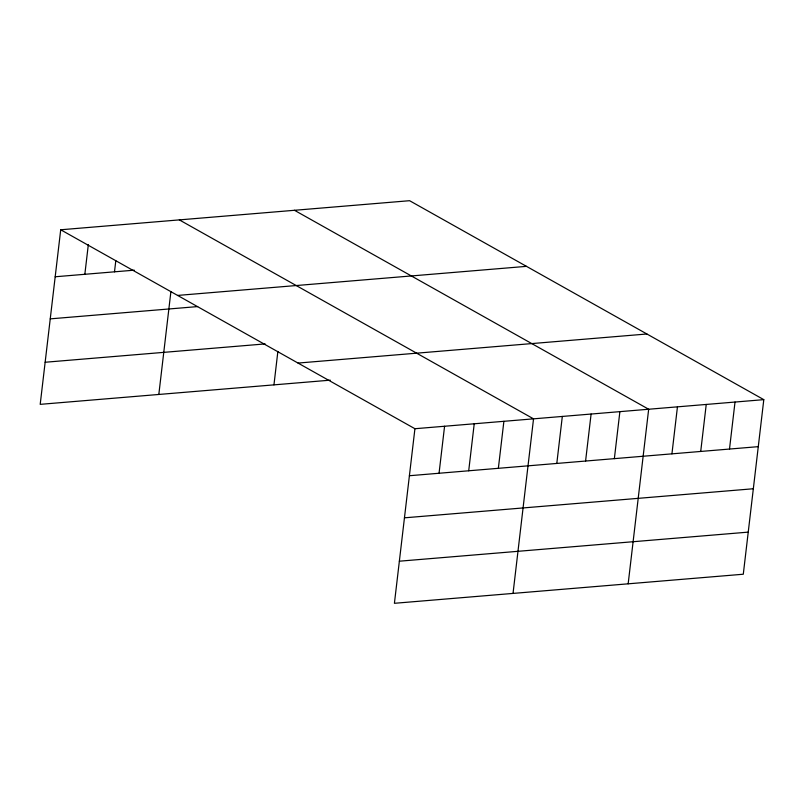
<?xml version="1.0" encoding="UTF-8"?>
<svg xmlns="http://www.w3.org/2000/svg" width="804" height="804" viewBox="0 0 804 804"><rect width="100%" height="100%" fill="white"/><g stroke="black" fill="none" stroke-linecap="round" stroke-linejoin="round"><path stroke-width="1.21" d="M60.712 229.773L414.924 428.723L394.412 603.301L743.288 574.227L763.8 399.648L409.588 200.698L60.712 229.773L40.2 404.352L330.263 380.171M84.842 274.295L88.329 244.617M114.5 271.822L115.806 260.697M158.82 394.462L170.9 291.651M273.953 384.865L277.872 351.438M439.054 473.254L444.572 426.251M468.712 470.782L474.229 423.778M498.359 468.31L503.887 421.316M513.032 593.422L533.534 418.844L179.332 219.884M556.8 463.436L562.318 416.442M585.583 461.044L591.101 414.04M614.367 458.642L619.884 411.648M628.165 583.825L648.667 409.246L294.455 210.286M671.933 453.848L677.45 406.844M700.716 451.446L706.234 404.452M729.499 449.044L735.017 402.05M55.185 276.767L134.268 270.174M177.594 295.43L526.479 266.355M50.24 318.866L197.643 306.585M45.145 362.252L265.129 343.911M298.033 363.066L646.908 333.992M414.924 428.723L763.8 399.648M409.397 475.727L758.283 446.652M404.452 517.826L753.338 488.752M399.357 561.202L748.243 532.127"/></g></svg>
